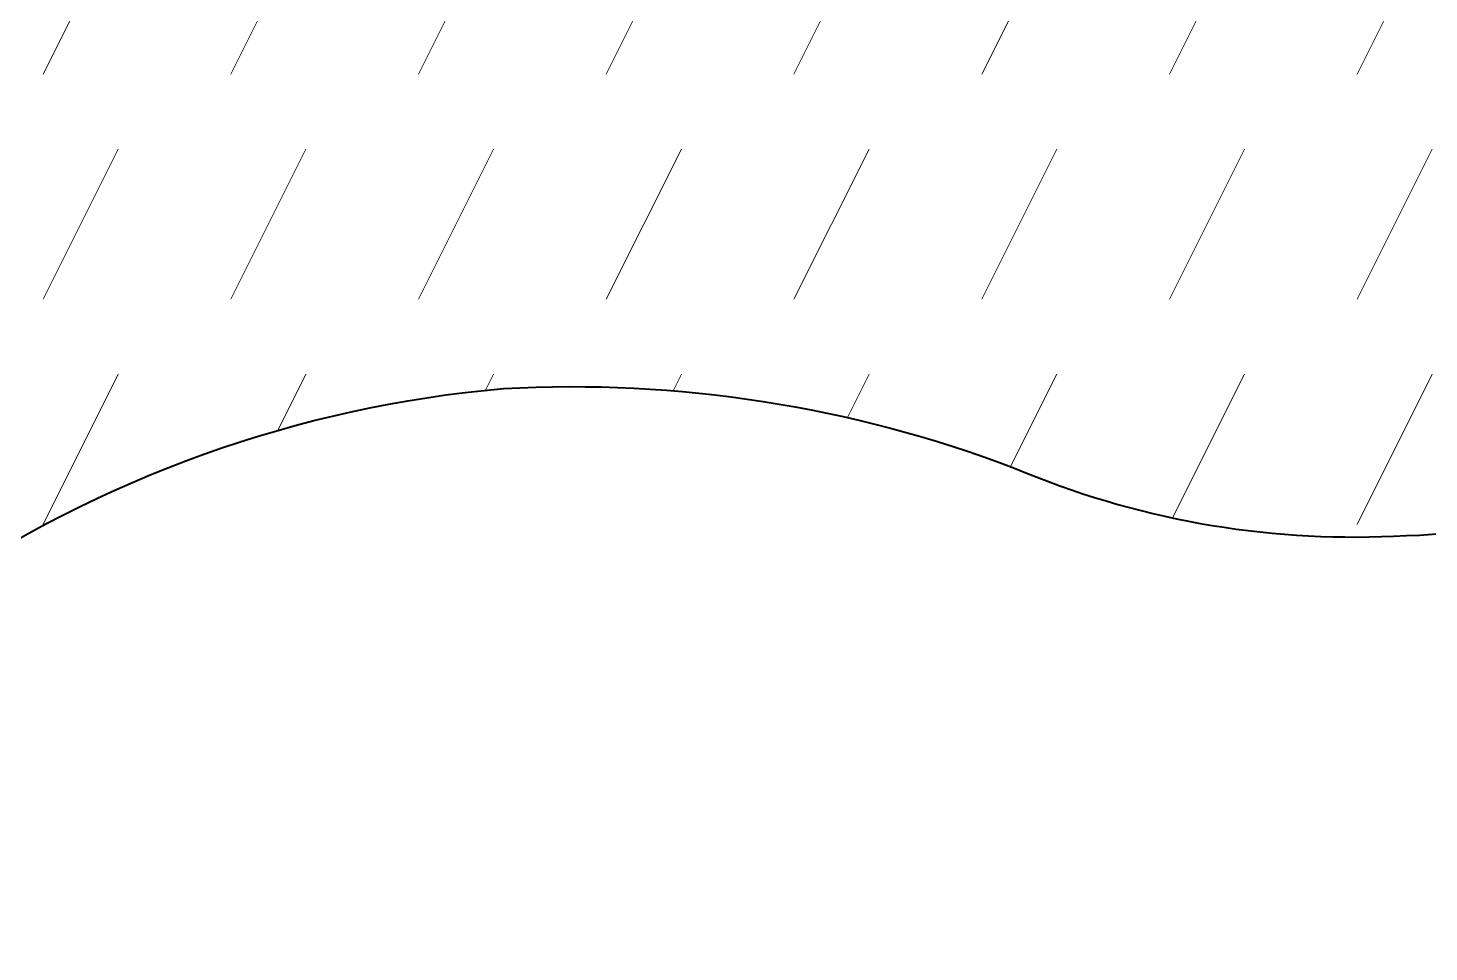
# Model space of a CAD drawing. Header units: metres. Extents: x 2513914 to 2544706, y 1140005 to 1171926.
# Drawn here: x 2514459.79 to 2514478.45, y 1146414.26 to 1146426.57 of the extents above; entities that cross this region are included whole.
import ezdxf

# ---------------------------------------------------------------- set-up
doc = ezdxf.new("R2010")
doc.units = ezdxf.units.M
doc.linetypes.add('MO_I', pattern=[2, 1.5, -0.5])
for name, color, linetype, lineweight in [('MO_BF', 7, 'Continuous', 40), ('MO_CS_SV_CI_VIGNE', 7, 'MO_I', 20), ('MO_CS_SV_CI_VIGNE_HACH', 253, 'Continuous', 20)]:
    doc.layers.add(name, color=color, linetype=linetype, lineweight=lineweight)

msp = doc.modelspace()

# ---------------------------------------------------------------- hatches: boundary and pattern name
at = {"layer": 'MO_CS_SV_CI_VIGNE_HACH'}
h = msp.add_hatch(dxfattribs=at)
h.set_pattern_fill('VIGNE', color=256, style=0)
h.set_pattern_definition([(63.434949, (0, 0), (-2.500000025156, -7.726484785308685e-09), [2.236068, -14.534441]), (63.434949, (0, 3), (-2.500000025156, -7.726484785308685e-09), [2.236068, -14.534441]), (63.434949, (0, 6), (-2.500000025156, -7.726484785308685e-09), [2.236068, -14.534441]), (63.434949, (0, 9), (-2.500000025156, -7.726484785308685e-09), [2.236068, -14.534441]), (63.434949, (0, 12), (-2.500000025156, -7.726484785308685e-09), [2.236068, -14.534441])])
edge = h.paths.add_edge_path()
edge.add_arc((2514427.439320696, 1146432.508267125), 33.1760210494805, 302.5741909892843, 316.4013483025735)
edge.add_arc((2514442.588650141, 1146417.648747018), 11.96201866575792, 317.9058658976837, 338.5481131528772)
edge.add_arc((2514468.21022078, 1146406.118703602), 16.15879970487632, 126.98052218700391, 153.7166195199871, ccw=False)
edge.add_arc((2514467.511587312, 1146405.869358796), 15.95344977405545, 95.00415512559158, 124.4366338755299, ccw=False)
edge.add_arc((2514467.038281928, 1146405.267123933), 16.52041700934625, 69.11389294960321, 93.1864092546628, ccw=False)
edge.add_arc((2514477.44617032, 1146431.360590629), 11.57667556947918, 247.0279406346948, 272.6182176644157)
edge.add_arc((2514477.641604324, 1146431.511090602), 11.71983363692995, 271.6301206169032, 285.1016516205715)
edge.add_line((2514480.695, 1146420.196), (2514484.595, 1146421.221))
edge.add_line((2514484.595, 1146421.221), (2514511.865, 1146432.506))
edge.add_line((2514511.865, 1146432.506), (2514513.405, 1146437.366))
edge.add_line((2514513.405, 1146437.366), (2514495.415, 1146474.736))
edge.add_line((2514495.415, 1146474.736), (2514494.135, 1146477.346))
edge.add_line((2514494.135, 1146477.346), (2514471.505, 1146523.936))
edge.add_line((2514471.505, 1146523.936), (2514469.825, 1146527.296))
edge.add_arc((2514465.978954951, 1146524.713024019), 4.632907018207477, 33.88502317644117, 68.92368228865536)
edge.add_arc((2514465.835440032, 1146524.761605627), 4.641654288755081, 67.05468567707825, 103.9684806422274)
edge.add_arc((2514465.979297123, 1146524.806830674), 4.634936708778317, 105.8294915401873, 138.3683629806324)
edge.add_line((2514462.515, 1146527.886), (2514461.295, 1146525.606))
edge.add_line((2514461.295, 1146525.606), (2514439.606, 1146477.246))
edge.add_line((2514439.606, 1146477.246), (2514429.246, 1146455.767))
edge.add_line((2514429.246, 1146455.767), (2514421.326, 1146439.497))
edge.add_line((2514421.326, 1146439.497), (2514439.602, 1146401.127))
edge.add_line((2514439.602, 1146401.127), (2514445.301, 1146404.551))

# ---------------------------------------------------------------- linework, layer by layer
at = {"layer": 'MO_BF', "flags": 128}
msp.add_lwpolyline([(2514402.276, 1146380.287), (2514422.908, 1146391.524), (2514439.725, 1146400.85), (2514439.602, 1146401.127), (2514445.301, 1146404.551, 0.0604056651124883), (2514451.465, 1146409.63, 0.0903131453202177), (2514453.722, 1146413.274, -0.1171903348623208), (2514458.49, 1146419.027, -0.1291341150414209), (2514466.12, 1146421.762, -0.1054241534058163), (2514472.928, 1146420.702, 0.112125014050482), (2514477.975, 1146419.796, 0.05884843535656061), (2514480.695, 1146420.196), (2514484.595, 1146421.221), (2514511.865, 1146432.506), (2514522.295, 1146436.836), (2514548.095, 1146447.476), (2514561.765, 1146453.126), (2514596.934, 1146467.665, 0.007213023536872943), (2514622.734, 1146478.725, 0.008828991200653849), (2514648.084, 1146490.775, 0.01350104426855104), (2514691.264, 1146514.184, 0.01163956732555443)], format="xyb", dxfattribs=at)
at = {"layer": 'MO_CS_SV_CI_VIGNE', "flags": 128}
msp.add_lwpolyline([(2514445.301, 1146404.551, 0.06040566518684982), (2514451.465, 1146409.63, 0.09031314550562596), (2514453.722, 1146413.274, -0.1171903348623208), (2514458.49, 1146419.027, -0.1291341150542857), (2514466.12, 1146421.762, -0.1054241533593905), (2514472.928, 1146420.702, 0.112125014050482), (2514477.975, 1146419.796, 0.0588484354409234), (2514480.695, 1146420.196), (2514484.595, 1146421.221), (2514511.865, 1146432.506), (2514513.405, 1146437.366), (2514495.415, 1146474.736), (2514494.135, 1146477.346), (2514471.505, 1146523.936), (2514469.825, 1146527.296, 0.1540874037712739), (2514467.645, 1146529.036, 0.1624742484452852), (2514464.715, 1146529.266, 0.1429393435754903), (2514462.515, 1146527.886), (2514461.295, 1146525.606), (2514439.606, 1146477.246), (2514429.246, 1146455.767), (2514421.326, 1146439.497), (2514439.602, 1146401.127)], format="xyb", close=True, dxfattribs=at)

doc.saveas('drawing.dxf')
